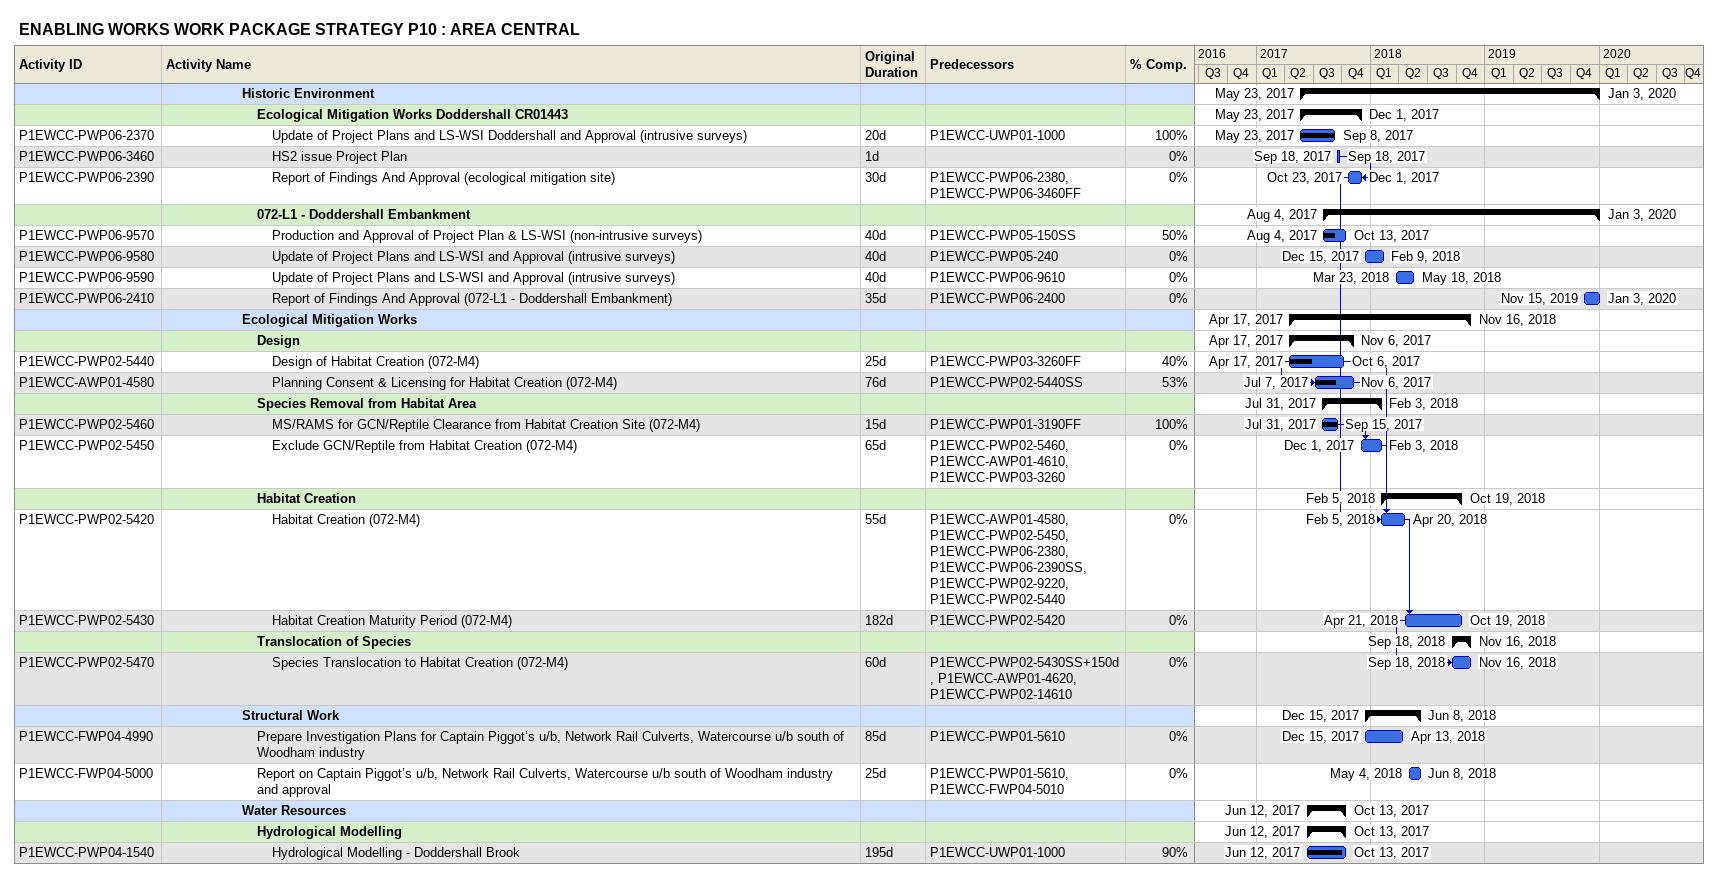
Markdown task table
ENABLING WORKS WORK PACKAGE STRATEGY P10 : AREA CENTRAL

| ID | Level | Task | Original duration | Start | Finish | Predecessors | % complete |
|---|---|---|---|---|---|---|---|
|  | 6 | **Historic Environment** |  | 2017-05-23 | 2020-01-03 |  |  |
|  | 7 | **Ecological Mitigation Works Doddershall CR01443** |  | 2017-05-23 | 2017-12-01 |  |  |
| P1EWCC-PWP06-2370 | 8 | Update of Project Plans and LS-WSI Doddershall and Approval (intrusive surveys) | 20d | 2017-05-23 | 2017-09-08 | P1EWCC-UWP01-1000 | 100 |
| P1EWCC-PWP06-3460 | 8 | HS2 issue Project Plan | 1d | 2017-09-18 | 2017-09-18 |  | 0 |
| P1EWCC-PWP06-2390 | 8 | Report of Findings And Approval (ecological mitigation site) | 30d | 2017-10-23 | 2017-12-01 | P1EWCC-PWP06-2380, P1EWCC-PWP06-3460FF | 0 |
|  | 7 | **072-L1 - Doddershall Embankment** |  | 2017-08-04 | 2020-01-03 |  |  |
| P1EWCC-PWP06-9570 | 8 | Production and Approval of Project Plan & LS-WSI (non-intrusive surveys) | 40d | 2017-08-04 | 2017-10-13 | P1EWCC-PWP05-150SS | 50 |
| P1EWCC-PWP06-9580 | 8 | Update of Project Plans and LS-WSI and Approval (intrusive surveys) | 40d | 2017-12-15 | 2018-02-09 | P1EWCC-PWP05-240 | 0 |
| P1EWCC-PWP06-9590 | 8 | Update of Project Plans and LS-WSI and Approval (intrusive surveys) | 40d | 2018-03-23 | 2018-05-18 | P1EWCC-PWP06-9610 | 0 |
| P1EWCC-PWP06-2410 | 8 | Report of Findings And Approval (072-L1 - Doddershall Embankment) | 35d | 2019-11-15 | 2020-01-03 | P1EWCC-PWP06-2400 | 0 |
|  | 6 | **Ecological Mitigation Works** |  | 2017-04-17 | 2018-11-16 |  |  |
|  | 7 | **Design** |  | 2017-04-17 | 2017-11-06 |  |  |
| P1EWCC-PWP02-5440 | 8 | Design of Habitat Creation (072-M4) | 25d | 2017-04-17 | 2017-10-06 | P1EWCC-PWP03-3260FF | 40 |
| P1EWCC-AWP01-4580 | 8 | Planning Consent & Licensing for Habitat Creation (072-M4) | 76d | 2017-07-07 | 2017-11-06 | P1EWCC-PWP02-5440SS | 53 |
|  | 7 | **Species Removal from Habitat Area** |  | 2017-07-31 | 2018-02-03 |  |  |
| P1EWCC-PWP02-5460 | 8 | MS/RAMS for GCN/Reptile Clearance from Habitat Creation Site (072-M4) | 15d | 2017-07-31 | 2017-09-15 | P1EWCC-PWP01-3190FF | 100 |
| P1EWCC-PWP02-5450 | 8 | Exclude GCN/Reptile from Habitat Creation (072-M4) | 65d | 2017-12-01 | 2018-02-03 | P1EWCC-PWP02-5460, P1EWCC-AWP01-4610, P1EWCC-PWP03-3260 | 0 |
|  | 7 | **Habitat Creation** |  | 2018-02-05 | 2018-10-19 |  |  |
| P1EWCC-PWP02-5420 | 8 | Habitat Creation (072-M4) | 55d | 2018-02-05 | 2018-04-20 | P1EWCC-AWP01-4580, P1EWCC-PWP02-5450, P1EWCC-PWP06-2380, P1EWCC-PWP06-2390SS, P1EWCC-PWP02-9220, P1EWCC-PWP02-5440 | 0 |
| P1EWCC-PWP02-5430 | 8 | Habitat Creation Maturity Period (072-M4) | 182d | 2018-04-21 | 2018-10-19 | P1EWCC-PWP02-5420 | 0 |
|  | 7 | **Translocation of Species** |  | 2018-09-18 | 2018-11-16 |  |  |
| P1EWCC-PWP02-5470 | 8 | Species Translocation to Habitat Creation (072-M4) | 60d | 2018-09-18 | 2018-11-16 | P1EWCC-PWP02-5430SS+150d, P1EWCC-AWP01-4620, P1EWCC-PWP02-14610 | 0 |
|  | 6 | **Structural Work** |  | 2017-12-15 | 2018-06-08 |  |  |
| P1EWCC-FWP04-4990 | 7 | Prepare Investigation Plans for Captain Piggot’s u/b, Network Rail Culverts, Watercourse u/b south of Woodham industry | 85d | 2017-12-15 | 2018-04-13 | P1EWCC-PWP01-5610 | 0 |
| P1EWCC-FWP04-5000 | 7 | Report on Captain Piggot’s u/b, Network Rail Culverts, Watercourse u/b south of Woodham industry and approval | 25d | 2018-05-04 | 2018-06-08 | P1EWCC-PWP01-5610, P1EWCC-FWP04-5010 | 0 |
|  | 6 | **Water Resources** |  | 2017-06-12 | 2017-10-13 |  |  |
|  | 7 | **Hydrological Modelling** |  | 2017-06-12 | 2017-10-13 |  |  |
| P1EWCC-PWP04-1540 | 8 | Hydrological Modelling - Doddershall Brook | 195d | 2017-06-12 | 2017-10-13 | P1EWCC-UWP01-1000 | 90 |
